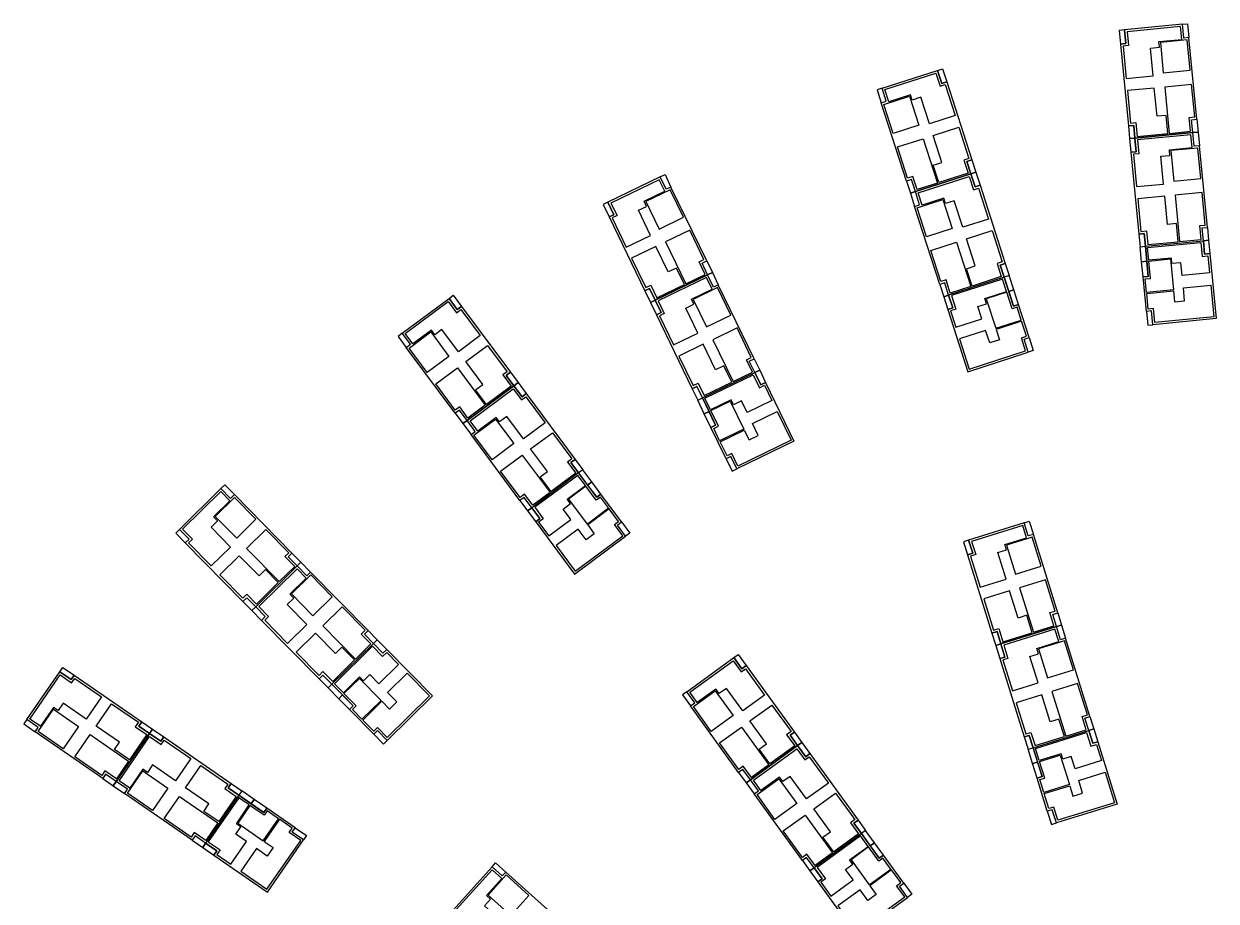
# Model space of a CAD drawing. Header units: millimetres. Extents: x 2243236 to 2245245, y 377909 to 380965.
# Drawn here: x 2243415.5 to 2243674.7, y 378433.7 to 378624.5 of the extents above; entities that cross this region are included whole.
import ezdxf

# ---------------------------------------------------------------- set-up
doc = ezdxf.new("R2010")
doc.units = ezdxf.units.MM
doc.layers.add('планировка_квартир_1_тип_контур', color=249, linetype='Continuous')

msp = doc.modelspace()

# ---------------------------------------------------------------- linework, layer by layer
at = {"layer": 'планировка_квартир_1_тип_контур', "color": 6}
for points in [[(2243653.89, 378620.04), (2243655.03, 378620.15), (2243654.74, 378623.13), (2243653.6, 378623.02)], [(2243667.35, 378624.35), (2243668.48, 378624.45), (2243668.77, 378621.48), (2243667.64, 378621.37), (2243667.35, 378624.35)], [(2243616.12, 378611.85), (2243615.03, 378611.5), (2243614.11, 378614.34), (2243615.21, 378614.69)], [(2243602.06, 378610.46), (2243600.97, 378610.11), (2243601.88, 378607.27), (2243602.97, 378607.62), (2243602.06, 378610.46)], [(2243655.6, 378602.28), (2243655.87, 378599.51), (2243657.02, 378599.62), (2243656.75, 378602.39)], [(2243669.35, 378603.61), (2243670.49, 378603.72), (2243670.76, 378600.94), (2243669.62, 378600.83)], [(2243669.62, 378600.83), (2243670.76, 378600.94), (2243671.04, 378597.97), (2243669.91, 378597.86), (2243669.62, 378600.83)], [(2243656.16, 378596.53), (2243657.3, 378596.64), (2243657.02, 378599.62), (2243655.87, 378599.51)], [(2243621.58, 378594.86), (2243622.44, 378592.21), (2243621.34, 378591.86), (2243620.49, 378594.51)], [(2243623.35, 378589.36), (2243622.26, 378589.01), (2243621.34, 378591.86), (2243622.44, 378592.21)], [(2243553.83, 378591.18), (2243554.86, 378591.67), (2243556.16, 378588.98), (2243555.13, 378588.49), (2243553.83, 378591.18)], [(2243608.43, 378590.63), (2243607.35, 378590.28), (2243608.2, 378587.63), (2243609.29, 378587.98)], [(2243609.29, 378587.98), (2243608.2, 378587.63), (2243609.12, 378584.78), (2243610.2, 378585.13), (2243609.29, 378587.98)], [(2243542.7, 378582.47), (2243543.74, 378582.97), (2243542.43, 378585.66), (2243541.4, 378585.16)], [(2243671.62, 378580.1), (2243672.76, 378580.21), (2243673.03, 378577.43), (2243671.89, 378577.32)], [(2243657.87, 378578.77), (2243658.14, 378575.99), (2243659.29, 378576.1), (2243659.02, 378578.88)], [(2243673.03, 378577.43), (2243673.31, 378574.5), (2243672.17, 378574.39), (2243671.89, 378577.32)], [(2243673.03, 378577.43), (2243673.31, 378574.5), (2243672.17, 378574.39), (2243671.89, 378577.32)], [(2243659.29, 378576.1), (2243659.59, 378572.85), (2243658.46, 378572.74), (2243658.14, 378575.99)], [(2243659.29, 378576.1), (2243659.59, 378572.85), (2243658.46, 378572.74), (2243658.14, 378575.99)], [(2243562.91, 378572.43), (2243563.93, 378572.92), (2243565.15, 378570.41), (2243564.12, 378569.91)], [(2243628.82, 378572.38), (2243629.67, 378569.72), (2243628.58, 378569.37), (2243627.72, 378572.03)], [(2243659.59, 378572.85), (2243659.91, 378569.54), (2243658.78, 378569.43), (2243658.46, 378572.74)], [(2243659.59, 378572.85), (2243659.91, 378569.54), (2243658.78, 378569.43), (2243658.46, 378572.74)], [(2243564.12, 378569.91), (2243565.15, 378570.41), (2243566.45, 378567.72), (2243565.42, 378567.22), (2243564.12, 378569.91)], [(2243628.58, 378569.37), (2243629.59, 378566.26), (2243630.67, 378566.61), (2243629.67, 378569.72)], [(2243628.58, 378569.37), (2243629.59, 378566.26), (2243630.67, 378566.61), (2243629.67, 378569.72)], [(2243550.47, 378566.41), (2243551.69, 378563.9), (2243552.72, 378564.4), (2243551.51, 378566.91)], [(2243615.67, 378568.15), (2243614.58, 378567.8), (2243615.44, 378565.14), (2243616.52, 378565.49)], [(2243629.59, 378566.26), (2243630.6, 378563.1), (2243631.69, 378563.45), (2243630.67, 378566.61)], [(2243629.59, 378566.26), (2243630.6, 378563.1), (2243631.69, 378563.45), (2243630.67, 378566.61)], [(2243510.61, 378563.04), (2243509.69, 378562.35), (2243507.91, 378564.75), (2243508.83, 378565.44)], [(2243552.99, 378561.21), (2243554.02, 378561.71), (2243552.72, 378564.4), (2243551.69, 378563.9)], [(2243615.44, 378565.14), (2243616.34, 378562.34), (2243617.42, 378562.69), (2243616.52, 378565.49)], [(2243615.44, 378565.14), (2243616.34, 378562.34), (2243617.42, 378562.69), (2243616.52, 378565.49)], [(2243660.64, 378562.05), (2243659.5, 378561.94), (2243659.79, 378558.95), (2243660.93, 378559.06)], [(2243660.64, 378562.05), (2243659.5, 378561.94), (2243659.79, 378558.95), (2243660.93, 378559.06)], [(2243497.74, 378557.2), (2243496.82, 378556.52), (2243498.61, 378554.12), (2243499.52, 378554.8), (2243497.74, 378557.2)], [(2243632.91, 378555.93), (2243634, 378556.28), (2243634.92, 378553.42), (2243633.83, 378553.07)], [(2243632.91, 378555.93), (2243634, 378556.28), (2243634.92, 378553.42), (2243633.83, 378553.07)], [(2243573.19, 378551.16), (2243574.22, 378551.66), (2243575.44, 378549.15), (2243574.41, 378548.65)], [(2243521.25, 378548.71), (2243522.92, 378546.47), (2243521.99, 378545.79), (2243520.33, 378548.03)], [(2243575.44, 378549.15), (2243576.72, 378546.5), (2243575.69, 378546), (2243574.41, 378548.65)], [(2243575.44, 378549.15), (2243576.72, 378546.5), (2243575.69, 378546), (2243574.41, 378548.65)], [(2243524.7, 378544.07), (2243523.77, 378543.39), (2243521.99, 378545.79), (2243522.92, 378546.47)], [(2243560.76, 378545.15), (2243561.97, 378542.64), (2243563.01, 378543.14), (2243561.79, 378545.65)], [(2243563.01, 378543.14), (2243564.43, 378540.19), (2243563.4, 378539.69), (2243561.97, 378542.64)], [(2243563.01, 378543.14), (2243564.43, 378540.19), (2243563.4, 378539.69), (2243561.97, 378542.64)], [(2243510.16, 378540.48), (2243509.25, 378539.8), (2243510.91, 378537.56), (2243511.83, 378538.24)], [(2243564.43, 378540.19), (2243565.87, 378537.2), (2243564.85, 378536.7), (2243563.4, 378539.69)], [(2243564.43, 378540.19), (2243565.87, 378537.2), (2243564.85, 378536.7), (2243563.4, 378539.69)], [(2243511.83, 378538.24), (2243510.91, 378537.56), (2243512.69, 378535.16), (2243513.61, 378535.84), (2243511.83, 378538.24)], [(2243535.34, 378529.75), (2243537, 378527.51), (2243536.08, 378526.83), (2243534.41, 378529.07)], [(2243569.15, 378530.42), (2243568.13, 378529.92), (2243569.43, 378527.22), (2243570.46, 378527.72)], [(2243569.15, 378530.42), (2243568.13, 378529.92), (2243569.43, 378527.22), (2243570.46, 378527.72)], [(2243536.08, 378526.83), (2243538.03, 378524.2), (2243538.95, 378524.89), (2243537, 378527.51)], [(2243536.08, 378526.83), (2243538.03, 378524.2), (2243538.95, 378524.89), (2243537, 378527.51)], [(2243538.03, 378524.2), (2243540.01, 378521.54), (2243540.93, 378522.22), (2243538.95, 378524.89)], [(2243538.03, 378524.2), (2243540.01, 378521.54), (2243540.93, 378522.22), (2243538.95, 378524.89)], [(2243458.33, 378523.44), (2243459.14, 378524.24), (2243461.24, 378522.11), (2243460.42, 378521.31), (2243458.33, 378523.44)], [(2243524.25, 378521.52), (2243523.33, 378520.83), (2243524.99, 378518.59), (2243525.91, 378519.28)], [(2243524.99, 378518.59), (2243526.75, 378516.23), (2243527.67, 378516.91), (2243525.91, 378519.28)], [(2243524.99, 378518.59), (2243526.75, 378516.23), (2243527.67, 378516.91), (2243525.91, 378519.28)], [(2243450.58, 378511.62), (2243451.4, 378512.42), (2243449.3, 378514.55), (2243448.48, 378513.75)], [(2243544.5, 378515.49), (2243545.42, 378516.17), (2243547.21, 378513.76), (2243546.3, 378513.08)], [(2243544.5, 378515.49), (2243545.42, 378516.17), (2243547.21, 378513.76), (2243546.3, 378513.08)], [(2243632.96, 378515.98), (2243634.05, 378516.32), (2243634.94, 378513.46), (2243633.84, 378513.13), (2243632.96, 378515.98)], [(2243620.65, 378509.03), (2243621.75, 378509.37), (2243620.86, 378512.23), (2243619.77, 378511.88)], [(2243472.94, 378508.6), (2243473.75, 378509.4), (2243475.71, 378507.41), (2243474.9, 378506.61)], [(2243474.9, 378506.61), (2243475.71, 378507.41), (2243477.81, 378505.28), (2243477, 378504.48), (2243474.9, 378506.61)], [(2243463.1, 378498.91), (2243465.06, 378496.92), (2243465.88, 378497.72), (2243463.92, 378499.71)], [(2243467.15, 378494.79), (2243467.97, 378495.59), (2243465.88, 378497.72), (2243465.06, 378496.92)], [(2243639.14, 378496.09), (2243640.23, 378496.43), (2243641.06, 378493.76), (2243639.96, 378493.42)], [(2243639.96, 378493.42), (2243641.06, 378493.76), (2243641.94, 378490.91), (2243640.85, 378490.57), (2243639.96, 378493.42)], [(2243489.51, 378491.77), (2243490.33, 378492.57), (2243492.29, 378490.58), (2243491.47, 378489.78)], [(2243625.94, 378491.99), (2243626.77, 378489.33), (2243627.87, 378489.67), (2243627.04, 378492.33)], [(2243492.29, 378490.58), (2243494.35, 378488.48), (2243493.54, 378487.68), (2243491.47, 378489.78)], [(2243492.29, 378490.58), (2243494.35, 378488.48), (2243493.54, 378487.68), (2243491.47, 378489.78)], [(2243627.66, 378486.47), (2243628.76, 378486.81), (2243627.87, 378489.67), (2243626.77, 378489.33)], [(2243572.52, 378484.94), (2243571.59, 378484.27), (2243569.83, 378486.69), (2243570.76, 378487.36)], [(2243426.43, 378482.87), (2243425.78, 378481.92), (2243423.32, 378483.62), (2243423.97, 378484.57)], [(2243479.67, 378482.07), (2243481.63, 378480.09), (2243482.45, 378480.89), (2243480.49, 378482.88)], [(2243482.45, 378480.89), (2243484.74, 378478.56), (2243483.92, 378477.75), (2243481.63, 378480.09)], [(2243482.45, 378480.89), (2243484.74, 378478.56), (2243483.92, 378477.75), (2243481.63, 378480.09)], [(2243484.74, 378478.56), (2243487.07, 378476.19), (2243486.25, 378475.39), (2243483.92, 378477.75)], [(2243484.74, 378478.56), (2243487.07, 378476.19), (2243486.25, 378475.39), (2243483.92, 378477.75)], [(2243559.58, 378479.26), (2243558.65, 378478.59), (2243560.41, 378476.17), (2243561.33, 378476.84), (2243559.58, 378479.26)], [(2243416.12, 378473.2), (2243415.47, 378472.26), (2243417.93, 378470.56), (2243418.58, 378471.5), (2243416.12, 378473.2)], [(2243441.11, 378472.74), (2243443.41, 378471.15), (2243442.76, 378470.2), (2243440.46, 378471.79)], [(2243646.14, 378473.53), (2243647.23, 378473.87), (2243648.06, 378471.21), (2243646.97, 378470.87)], [(2243445.87, 378469.45), (2243445.22, 378468.51), (2243442.76, 378470.2), (2243443.41, 378471.15)], [(2243492.35, 378470.82), (2243491.54, 378470.02), (2243493.65, 378467.88), (2243494.46, 378468.68)], [(2243492.35, 378470.82), (2243491.54, 378470.02), (2243493.65, 378467.88), (2243494.46, 378468.68)], [(2243582.98, 378470.49), (2243584.62, 378468.23), (2243583.69, 378467.56), (2243582.05, 378469.82)], [(2243648.06, 378471.21), (2243648.94, 378468.4), (2243647.85, 378468.06), (2243646.97, 378470.87)], [(2243648.06, 378471.21), (2243648.94, 378468.4), (2243647.85, 378468.06), (2243646.97, 378470.87)], [(2243586.37, 378465.81), (2243585.44, 378465.14), (2243583.69, 378467.56), (2243584.62, 378468.23)], [(2243632.95, 378469.43), (2243633.78, 378466.77), (2243634.88, 378467.11), (2243634.05, 378469.78)], [(2243634.88, 378467.11), (2243635.84, 378463.98), (2243634.75, 378463.64), (2243633.78, 378466.77)], [(2243634.88, 378467.11), (2243635.84, 378463.98), (2243634.75, 378463.64), (2243633.78, 378466.77)], [(2243571.79, 378462.39), (2243570.87, 378461.72), (2243572.51, 378459.46), (2243573.43, 378460.13)], [(2243635.84, 378463.98), (2243636.83, 378460.81), (2243635.73, 378460.48), (2243634.75, 378463.64)], [(2243635.84, 378463.98), (2243636.83, 378460.81), (2243635.73, 378460.48), (2243634.75, 378463.64)], [(2243433.26, 378461.37), (2243432.62, 378460.43), (2243434.91, 378458.84), (2243435.56, 378459.78)], [(2243435.56, 378459.78), (2243434.91, 378458.84), (2243437.37, 378457.14), (2243438.02, 378458.08), (2243435.56, 378459.78)], [(2243573.43, 378460.13), (2243572.51, 378459.46), (2243574.26, 378457.04), (2243575.18, 378457.71), (2243573.43, 378460.13)], [(2243460.55, 378459.32), (2243462.85, 378457.73), (2243462.19, 378456.78), (2243459.9, 378458.37)], [(2243462.19, 378456.78), (2243464.89, 378454.93), (2243465.54, 378455.87), (2243462.85, 378457.73)], [(2243462.19, 378456.78), (2243464.89, 378454.93), (2243465.54, 378455.87), (2243462.85, 378457.73)], [(2243464.89, 378454.93), (2243467.62, 378453.05), (2243468.27, 378453.99), (2243465.54, 378455.87)], [(2243464.89, 378454.93), (2243467.62, 378453.05), (2243468.27, 378453.99), (2243465.54, 378455.87)], [(2243639.06, 378453.62), (2243637.97, 378453.28), (2243638.86, 378450.41), (2243639.95, 378450.75)], [(2243639.06, 378453.62), (2243637.97, 378453.28), (2243638.86, 378450.41), (2243639.95, 378450.75)], [(2243473.82, 378448.77), (2243474.47, 378449.71), (2243476.94, 378448), (2243476.29, 378447.06)], [(2243473.82, 378448.77), (2243474.47, 378449.71), (2243476.94, 378448), (2243476.29, 378447.06)], [(2243596.84, 378451.36), (2243598.47, 378449.1), (2243597.54, 378448.43), (2243595.9, 378450.69)], [(2243452.7, 378447.95), (2243452.05, 378447.01), (2243454.35, 378445.42), (2243455, 378446.36)], [(2243597.54, 378448.43), (2243599.47, 378445.78), (2243600.39, 378446.45), (2243598.47, 378449.1)], [(2243597.54, 378448.43), (2243599.47, 378445.78), (2243600.39, 378446.45), (2243598.47, 378449.1)], [(2243454.35, 378445.42), (2243456.77, 378443.75), (2243457.42, 378444.69), (2243455, 378446.36)], [(2243454.35, 378445.42), (2243456.77, 378443.75), (2243457.42, 378444.69), (2243455, 378446.36)], [(2243599.47, 378445.78), (2243601.41, 378443.1), (2243602.34, 378443.76), (2243600.39, 378446.45)], [(2243599.47, 378445.78), (2243601.41, 378443.1), (2243602.34, 378443.76), (2243600.39, 378446.45)], [(2243517.27, 378441.22), (2243518.03, 378442.07), (2243520.26, 378440.07), (2243519.49, 378439.22), (2243517.27, 378441.22)], [(2243585.65, 378443.26), (2243584.72, 378442.59), (2243586.36, 378440.33), (2243587.29, 378441)], [(2243586.36, 378440.33), (2243588.09, 378437.95), (2243589.01, 378438.62), (2243587.29, 378441)], [(2243586.36, 378440.33), (2243588.09, 378437.95), (2243589.01, 378438.62), (2243587.29, 378441)], [(2243605.83, 378436.99), (2243606.76, 378437.66), (2243608.52, 378435.23), (2243607.59, 378434.56)], [(2243605.83, 378436.99), (2243606.76, 378437.66), (2243608.52, 378435.23), (2243607.59, 378434.56)]]:
    msp.add_lwpolyline(points, close=True, dxfattribs=at)
at = {"layer": 'планировка_квартир_1_тип_контур', "color": 8}
for points in [[(2243669.62, 378600.83), (2243669.35, 378603.61), (2243670.49, 378603.72), (2243668.77, 378621.48), (2243667.64, 378621.37), (2243667.35, 378624.35), (2243654.74, 378623.13), (2243654.74, 378623.13), (2243655.03, 378620.15), (2243653.89, 378620.04), (2243655.6, 378602.28), (2243656.75, 378602.39), (2243657.02, 378599.62), (2243669.62, 378600.83)], [(2243609.29, 378587.98), (2243608.43, 378590.63), (2243607.35, 378590.28), (2243601.88, 378607.27), (2243602.97, 378607.62), (2243602.06, 378610.46), (2243614.11, 378614.34), (2243614.11, 378614.34), (2243615.03, 378611.5), (2243616.12, 378611.85), (2243621.58, 378594.86), (2243620.49, 378594.51), (2243621.34, 378591.86), (2243609.29, 378587.98)], [(2243671.89, 378577.32), (2243671.62, 378580.1), (2243672.76, 378580.21), (2243671.04, 378597.97), (2243669.91, 378597.86), (2243669.62, 378600.83), (2243657.02, 378599.62), (2243657.02, 378599.62), (2243657.3, 378596.64), (2243656.16, 378596.53), (2243657.87, 378578.77), (2243659.02, 378578.88), (2243659.29, 378576.1), (2243671.89, 378577.32)], [(2243564.12, 378569.91), (2243562.91, 378572.43), (2243563.93, 378572.92), (2243556.16, 378588.98), (2243555.13, 378588.49), (2243553.83, 378591.18), (2243542.43, 378585.66), (2243542.43, 378585.66), (2243543.74, 378582.97), (2243542.7, 378582.47), (2243550.47, 378566.41), (2243551.51, 378566.91), (2243552.72, 378564.4), (2243564.12, 378569.91)], [(2243616.52, 378565.49), (2243615.67, 378568.15), (2243614.58, 378567.8), (2243609.12, 378584.78), (2243610.2, 378585.13), (2243609.29, 378587.98), (2243621.34, 378591.86), (2243621.34, 378591.86), (2243622.26, 378589.01), (2243623.35, 378589.36), (2243628.82, 378572.38), (2243627.72, 378572.03), (2243628.58, 378569.37), (2243616.52, 378565.49)], [(2243574.41, 378548.65), (2243573.19, 378551.16), (2243574.22, 378551.66), (2243566.45, 378567.72), (2243565.42, 378567.22), (2243564.12, 378569.91), (2243552.72, 378564.4), (2243552.72, 378564.4), (2243554.02, 378561.71), (2243552.99, 378561.21), (2243560.76, 378545.15), (2243561.79, 378545.65), (2243563.01, 378543.14), (2243574.41, 378548.65)], [(2243511.83, 378538.24), (2243510.16, 378540.48), (2243509.25, 378539.8), (2243498.61, 378554.12), (2243499.52, 378554.8), (2243497.74, 378557.2), (2243507.91, 378564.75), (2243507.91, 378564.75), (2243509.69, 378562.35), (2243510.61, 378563.04), (2243521.25, 378548.71), (2243520.33, 378548.03), (2243521.99, 378545.79), (2243511.83, 378538.24)], [(2243525.91, 378519.28), (2243524.25, 378521.52), (2243523.33, 378520.83), (2243512.69, 378535.16), (2243513.61, 378535.84), (2243511.83, 378538.24), (2243521.99, 378545.79), (2243521.99, 378545.79), (2243523.77, 378543.39), (2243524.7, 378544.07), (2243535.34, 378529.75), (2243534.41, 378529.07), (2243536.08, 378526.83), (2243525.91, 378519.28)], [(2243474.9, 378506.61), (2243472.94, 378508.6), (2243473.75, 378509.4), (2243461.24, 378522.11), (2243460.42, 378521.31), (2243458.33, 378523.44), (2243449.3, 378514.55), (2243449.3, 378514.55), (2243451.4, 378512.42), (2243450.58, 378511.62), (2243463.1, 378498.91), (2243463.92, 378499.71), (2243465.88, 378497.72), (2243474.9, 378506.61)], [(2243639.96, 378493.42), (2243639.14, 378496.09), (2243640.23, 378496.43), (2243634.94, 378513.46), (2243633.84, 378513.13), (2243632.96, 378515.98), (2243620.86, 378512.23), (2243620.86, 378512.23), (2243621.75, 378509.37), (2243620.65, 378509.03), (2243625.94, 378491.99), (2243627.04, 378492.33), (2243627.87, 378489.67), (2243639.96, 378493.42)], [(2243491.47, 378489.78), (2243489.51, 378491.77), (2243490.33, 378492.57), (2243477.81, 378505.28), (2243477, 378504.48), (2243474.9, 378506.61), (2243465.88, 378497.72), (2243465.88, 378497.72), (2243467.97, 378495.59), (2243467.15, 378494.79), (2243479.67, 378482.07), (2243480.49, 378482.88), (2243482.45, 378480.89), (2243491.47, 378489.78)], [(2243646.97, 378470.87), (2243646.14, 378473.53), (2243647.23, 378473.87), (2243641.94, 378490.91), (2243640.85, 378490.57), (2243639.96, 378493.42), (2243627.87, 378489.67), (2243627.87, 378489.67), (2243628.76, 378486.81), (2243627.66, 378486.47), (2243632.95, 378469.43), (2243634.05, 378469.78), (2243634.88, 378467.11), (2243646.97, 378470.87)], [(2243573.43, 378460.13), (2243571.79, 378462.39), (2243570.87, 378461.72), (2243560.41, 378476.17), (2243561.33, 378476.84), (2243559.58, 378479.26), (2243569.83, 378486.69), (2243569.83, 378486.69), (2243571.59, 378484.27), (2243572.52, 378484.94), (2243582.98, 378470.49), (2243582.05, 378469.82), (2243583.69, 378467.56), (2243573.43, 378460.13)], [(2243435.56, 378459.78), (2243433.26, 378461.37), (2243432.62, 378460.43), (2243417.93, 378470.56), (2243418.58, 378471.5), (2243416.12, 378473.2), (2243423.32, 378483.62), (2243423.32, 378483.62), (2243425.78, 378481.92), (2243426.43, 378482.87), (2243441.11, 378472.74), (2243440.46, 378471.79), (2243442.76, 378470.2), (2243435.56, 378459.78)], [(2243455, 378446.36), (2243452.7, 378447.95), (2243452.05, 378447.01), (2243437.37, 378457.14), (2243438.02, 378458.08), (2243435.56, 378459.78), (2243442.76, 378470.2), (2243442.76, 378470.2), (2243445.22, 378468.51), (2243445.87, 378469.45), (2243460.55, 378459.32), (2243459.9, 378458.37), (2243462.19, 378456.78), (2243455, 378446.36)], [(2243587.29, 378441), (2243585.65, 378443.26), (2243584.72, 378442.59), (2243574.26, 378457.04), (2243575.18, 378457.71), (2243573.43, 378460.13), (2243583.69, 378467.56), (2243583.69, 378467.56), (2243585.44, 378465.14), (2243586.37, 378465.81), (2243596.84, 378451.36), (2243595.9, 378450.69), (2243597.54, 378448.43), (2243587.29, 378441)], [(2243534.83, 378425.42), (2243532.75, 378427.29), (2243533.52, 378428.14), (2243520.26, 378440.07), (2243519.49, 378439.22), (2243517.27, 378441.22), (2243508.8, 378431.81), (2243508.8, 378431.81), (2243511.02, 378429.81), (2243510.25, 378428.95), (2243523.51, 378417.02), (2243524.28, 378417.87), (2243526.36, 378416.01), (2243534.83, 378425.42)]]:
    msp.add_lwpolyline(points, dxfattribs=at)
at = {"layer": 'планировка_квартир_1_тип_контур', "color": 1}
for points in [[(2243655.32, 378622.74), (2243655.61, 378619.73), (2243654.44, 378619.62), (2243655.12, 378612.59), (2243660.97, 378613.16), (2243660.38, 378619.19), (2243662.34, 378619.38), (2243662.23, 378620.59), (2243667.19, 378621.07), (2243666.92, 378623.86)], [(2243613.73, 378613.75), (2243614.66, 378610.88), (2243615.78, 378611.24), (2243617.94, 378604.52), (2243612.35, 378602.72), (2243610.49, 378608.49), (2243608.62, 378607.89), (2243608.25, 378609.04), (2243603.5, 378607.52), (2243602.64, 378610.19)], [(2243657.59, 378599.23), (2243657.88, 378596.22), (2243656.72, 378596.11), (2243657.39, 378589.08), (2243663.24, 378589.64), (2243662.66, 378595.68), (2243664.61, 378595.87), (2243664.5, 378597.08), (2243669.46, 378597.56), (2243669.19, 378600.35)], [(2243543.11, 378585.5), (2243544.43, 378582.78), (2243543.37, 378582.27), (2243546.45, 378575.91), (2243551.73, 378578.47), (2243549.09, 378583.92), (2243550.86, 378584.78), (2243550.33, 378585.88), (2243554.82, 378588.05), (2243553.6, 378590.57)], [(2243620.97, 378591.27), (2243621.89, 378588.39), (2243623.01, 378588.75), (2243625.17, 378582.03), (2243619.58, 378580.23), (2243617.73, 378586), (2243615.85, 378585.4), (2243615.48, 378586.56), (2243610.73, 378585.03), (2243609.88, 378587.7)], [(2243553.4, 378564.23), (2243554.71, 378561.52), (2243553.66, 378561), (2243556.73, 378554.65), (2243562.02, 378557.21), (2243559.38, 378562.66), (2243561.15, 378563.52), (2243560.62, 378564.61), (2243565.11, 378566.79), (2243563.89, 378569.31)], [(2243673.51, 378567.68), (2243674.17, 378560.8), (2243661.33, 378559.56), (2243661.05, 378562.55), (2243659.91, 378562.44), (2243659.58, 378565.84), (2243665.39, 378566.4), (2243665.62, 378564.04), (2243667.82, 378564.26), (2243667.55, 378567.1)], [(2243507.74, 378564.07), (2243509.54, 378561.65), (2243510.48, 378562.35), (2243514.69, 378556.68), (2243509.98, 378553.18), (2243506.37, 378558.04), (2243504.79, 378556.87), (2243504.06, 378557.85), (2243500.06, 378554.88), (2243498.39, 378557.13)], [(2243618.86, 378556), (2243620.98, 378549.42), (2243633.26, 378553.37), (2243632.34, 378556.23), (2243633.42, 378556.58), (2243632.38, 378559.83), (2243626.82, 378558.04), (2243627.54, 378555.79), (2243625.44, 378555.11), (2243624.56, 378557.83)], [(2243521.82, 378545.11), (2243523.63, 378542.69), (2243524.57, 378543.39), (2243528.78, 378537.72), (2243524.06, 378534.22), (2243520.45, 378539.08), (2243518.87, 378537.91), (2243518.14, 378538.89), (2243514.14, 378535.91), (2243512.47, 378538.16)], [(2243579.27, 378540.17), (2243582.28, 378533.95), (2243570.67, 378528.33), (2243569.36, 378531.03), (2243568.34, 378530.54), (2243566.85, 378533.61), (2243572.1, 378536.16), (2243573.13, 378534.02), (2243575.13, 378534.99), (2243573.88, 378537.56)], [(2243450, 378514.62), (2243452.12, 378512.46), (2243451.28, 378511.64), (2243456.23, 378506.61), (2243460.42, 378510.73), (2243456.17, 378515.05), (2243457.57, 378516.43), (2243456.71, 378517.3), (2243460.27, 378520.79), (2243458.3, 378522.79)], [(2243531.18, 378511.04), (2243535.3, 378505.49), (2243545.66, 378513.18), (2243543.86, 378515.59), (2243544.78, 378516.27), (2243542.74, 378519.02), (2243538.06, 378515.54), (2243539.47, 378513.63), (2243537.69, 378512.31), (2243535.98, 378514.61)], [(2243621.51, 378511.96), (2243622.4, 378509.08), (2243621.29, 378508.73), (2243623.38, 378501.99), (2243628.99, 378503.73), (2243627.19, 378509.52), (2243629.07, 378510.1), (2243628.71, 378511.26), (2243633.47, 378512.74), (2243632.64, 378515.42)], [(2243466.57, 378497.78), (2243468.69, 378495.63), (2243467.85, 378494.81), (2243472.81, 378489.78), (2243476.99, 378493.9), (2243472.74, 378498.22), (2243474.14, 378499.6), (2243473.29, 378500.47), (2243476.84, 378503.96), (2243474.87, 378505.96)], [(2243628.52, 378489.4), (2243629.41, 378486.52), (2243628.29, 378486.17), (2243630.39, 378479.43), (2243635.99, 378481.17), (2243634.2, 378486.96), (2243636.08, 378487.54), (2243635.71, 378488.7), (2243640.48, 378490.18), (2243639.64, 378492.86)], [(2243569.66, 378486.01), (2243571.43, 378483.57), (2243572.38, 378484.26), (2243576.52, 378478.54), (2243571.76, 378475.09), (2243568.21, 378480), (2243566.62, 378478.85), (2243565.9, 378479.83), (2243561.86, 378476.91), (2243560.22, 378479.18)], [(2243498.8, 378483.31), (2243503.65, 378478.38), (2243494.46, 378469.33), (2243492.35, 378471.47), (2243491.54, 378470.67), (2243489.14, 378473.11), (2243493.3, 378477.2), (2243494.96, 378475.51), (2243496.54, 378477.07), (2243494.54, 378479.11)], [(2243423.38, 378482.93), (2243425.86, 378481.21), (2243426.53, 378482.18), (2243432.34, 378478.17), (2243429, 378473.33), (2243424.02, 378476.78), (2243422.9, 378475.16), (2243421.9, 378475.85), (2243419.06, 378471.75), (2243416.76, 378473.34)], [(2243442.82, 378469.51), (2243445.3, 378467.79), (2243445.97, 378468.76), (2243451.78, 378464.75), (2243448.44, 378459.92), (2243443.45, 378463.36), (2243442.34, 378461.74), (2243441.33, 378462.43), (2243438.5, 378458.33), (2243436.2, 378459.92)], [(2243583.51, 378466.88), (2243585.28, 378464.44), (2243586.23, 378465.13), (2243590.37, 378459.41), (2243585.62, 378455.96), (2243582.06, 378460.87), (2243580.47, 378459.72), (2243579.76, 378460.7), (2243575.72, 378457.78), (2243574.07, 378460.05)], [(2243650.52, 378461.76), (2243652.57, 378455.15), (2243640.25, 378451.32), (2243639.36, 378454.2), (2243638.27, 378453.86), (2243637.25, 378457.12), (2243642.83, 378458.85), (2243643.53, 378456.59), (2243645.65, 378457.25), (2243644.8, 378459.98)], [(2243462.64, 378440.26), (2243468.33, 378436.33), (2243475.66, 378446.95), (2243473.18, 378448.65), (2243473.83, 378449.59), (2243471.02, 378451.54), (2243467.7, 378446.73), (2243469.65, 378445.39), (2243468.39, 378443.56), (2243466.04, 378445.19)], [(2243509.49, 378431.91), (2243511.73, 378429.89), (2243510.95, 378429.02), (2243516.2, 378424.3), (2243520.12, 378428.66), (2243515.62, 378432.71), (2243516.94, 378434.18), (2243516.03, 378434.99), (2243519.37, 378438.7), (2243517.28, 378440.57)], [(2243592.45, 378432.7), (2243596.51, 378427.1), (2243606.96, 378434.66), (2243605.19, 378437.1), (2243606.12, 378437.77), (2243604.11, 378440.54), (2243599.38, 378437.11), (2243600.77, 378435.2), (2243598.98, 378433.9), (2243597.3, 378436.21)]]:
    msp.add_lwpolyline(points, close=True, dxfattribs=at)
at = {"layer": 'планировка_квартир_1_тип_контур', "color": 5}
for points in [[(2243663.19, 378613.8), (2243669.03, 378614.37), (2243668.4, 378620.97), (2243662.55, 378620.4)], [(2243610.05, 378602.43), (2243604.46, 378600.63), (2243602.43, 378606.95), (2243608.02, 378608.74)], [(2243665.46, 378590.29), (2243671.31, 378590.86), (2243670.67, 378597.46), (2243664.83, 378596.89)], [(2243553.59, 378579.85), (2243558.88, 378582.4), (2243555.99, 378588.37), (2243550.7, 378585.82)], [(2243617.28, 378579.95), (2243611.7, 378578.15), (2243609.67, 378584.46), (2243615.25, 378586.26)], [(2243665.37, 378566.64), (2243659.56, 378566.08), (2243659.27, 378569.02), (2243660.41, 378569.13), (2243660.05, 378572.89), (2243664.72, 378573.34)], [(2243563.88, 378558.59), (2243569.16, 378561.14), (2243566.28, 378567.11), (2243560.99, 378564.55)], [(2243626.75, 378558.27), (2243632.3, 378560.06), (2243631.4, 378562.87), (2243630.31, 378562.52), (2243629.15, 378566.12), (2243624.68, 378564.68)], [(2243507.89, 378552.17), (2243503.18, 378548.67), (2243499.23, 378553.99), (2243503.94, 378557.49)], [(2243572, 378536.37), (2243566.74, 378533.83), (2243565.46, 378536.49), (2243566.48, 378536.98), (2243564.84, 378540.39), (2243569.06, 378542.43)], [(2243521.98, 378533.21), (2243517.27, 378529.71), (2243513.31, 378535.03), (2243518.03, 378538.53)], [(2243537.91, 378515.73), (2243542.6, 378519.21), (2243540.84, 378521.58), (2243539.92, 378520.9), (2243537.67, 378523.93), (2243533.9, 378521.13)], [(2243461.74, 378512.63), (2243465.92, 378516.75), (2243461.27, 378521.48), (2243457.09, 378517.36)], [(2243631.03, 378504.81), (2243636.64, 378506.56), (2243634.67, 378512.89), (2243629.07, 378511.15)], [(2243478.31, 378495.8), (2243482.49, 378499.92), (2243477.84, 378504.65), (2243473.66, 378500.53)], [(2243638.04, 378482.26), (2243643.65, 378484), (2243641.68, 378490.33), (2243636.07, 378488.59)], [(2243493.13, 378477.37), (2243488.97, 378473.28), (2243486.9, 378475.38), (2243487.71, 378476.18), (2243485.06, 378478.88), (2243488.41, 378482.17)], [(2243569.67, 378474.11), (2243564.91, 378470.66), (2243561.03, 378476.03), (2243565.78, 378479.48)], [(2243427.35, 378471.71), (2243424.02, 378466.88), (2243418.56, 378470.64), (2243421.9, 378475.47)], [(2243642.76, 378459.08), (2243637.18, 378457.35), (2243636.31, 378460.17), (2243637.4, 378460.51), (2243636.28, 378464.12), (2243640.76, 378465.51)], [(2243446.79, 378458.29), (2243443.46, 378453.46), (2243438, 378457.22), (2243441.34, 378462.05)], [(2243583.52, 378454.98), (2243578.77, 378451.53), (2243574.88, 378456.9), (2243579.63, 378460.35)], [(2243467.5, 378446.87), (2243470.82, 378451.67), (2243468.39, 378453.35), (2243467.74, 378452.41), (2243464.63, 378454.56), (2243461.96, 378450.69)], [(2243599.24, 378437.31), (2243603.97, 378440.73), (2243602.24, 378443.12), (2243601.32, 378442.45), (2243599.1, 378445.52), (2243595.3, 378442.76)], [(2243521.33, 378430.64), (2243525.25, 378435), (2243520.33, 378439.44), (2243516.4, 378435.08)]]:
    msp.add_lwpolyline(points, close=True, dxfattribs=at)
at = {"layer": 'планировка_квартир_1_тип_контур', "color": 2}
for points in [[(2243655.37, 378609.94), (2243656.06, 378602.86), (2243657.23, 378602.98), (2243657.52, 378599.97), (2243664.16, 378600.62), (2243663.79, 378604.55), (2243661.82, 378604.36), (2243661.22, 378610.5)], [(2243664.46, 378600.65), (2243669.12, 378601.1), (2243668.83, 378604.1), (2243670.02, 378604.21), (2243669.33, 378611.29), (2243663.49, 378610.72)], [(2243618.76, 378601.98), (2243620.94, 378595.22), (2243619.81, 378594.85), (2243620.74, 378591.98), (2243614.39, 378589.94), (2243613.17, 378593.7), (2243615.05, 378594.31), (2243613.17, 378600.18)], [(2243614.1, 378589.85), (2243609.65, 378588.42), (2243608.72, 378591.29), (2243607.59, 378590.92), (2243605.41, 378597.69), (2243611, 378599.49)], [(2243657.65, 378586.43), (2243658.33, 378579.35), (2243659.5, 378579.46), (2243659.79, 378576.46), (2243666.43, 378577.1), (2243666.06, 378581.04), (2243664.09, 378580.85), (2243663.5, 378586.99)], [(2243666.74, 378577.13), (2243671.39, 378577.58), (2243671.1, 378580.59), (2243672.29, 378580.7), (2243671.6, 378587.77), (2243665.76, 378587.21)], [(2243559.35, 378567.95), (2243563.56, 378569.99), (2243562.25, 378572.7), (2243563.32, 378573.22), (2243560.22, 378579.62), (2243554.94, 378577.06)], [(2243625.99, 378579.5), (2243628.17, 378572.73), (2243627.05, 378572.37), (2243627.97, 378569.5), (2243621.63, 378567.46), (2243620.41, 378571.22), (2243622.29, 378571.82), (2243620.4, 378577.7)], [(2243621.33, 378567.36), (2243616.88, 378565.93), (2243615.96, 378568.8), (2243614.82, 378568.44), (2243612.64, 378575.2), (2243618.23, 378577)], [(2243671.36, 378576.96), (2243671.65, 378573.88), (2243672.9, 378574), (2243673.25, 378570.33), (2243667.29, 378569.75), (2243667.02, 378572.53), (2243665.07, 378572.35), (2243664.96, 378573.54), (2243660.03, 378573.07), (2243659.76, 378575.84)], [(2243547.6, 378573.51), (2243550.7, 378567.11), (2243551.76, 378567.62), (2243553.07, 378564.91), (2243559.07, 378567.81), (2243557.36, 378571.38), (2243555.58, 378570.52), (2243552.89, 378576.07)], [(2243617.16, 378565.37), (2243618.1, 378562.43), (2243616.92, 378562.04), (2243618.05, 378558.53), (2243623.75, 378560.36), (2243622.89, 378563.02), (2243624.75, 378563.62), (2243624.39, 378564.77), (2243629.1, 378566.29), (2243628.25, 378568.94)], [(2243569.64, 378546.69), (2243573.85, 378548.72), (2243572.54, 378551.44), (2243573.61, 378551.96), (2243570.51, 378558.36), (2243565.23, 378555.8)], [(2243516.29, 378554.54), (2243520.52, 378548.84), (2243519.58, 378548.14), (2243521.38, 378545.72), (2243516.02, 378541.74), (2243513.66, 378544.91), (2243515.25, 378546.09), (2243511.57, 378551.04)], [(2243557.89, 378552.25), (2243560.99, 378545.85), (2243562.05, 378546.36), (2243563.36, 378543.65), (2243569.36, 378546.55), (2243567.65, 378550.12), (2243565.87, 378549.25), (2243563.18, 378554.81)], [(2243515.78, 378541.56), (2243512.02, 378538.77), (2243510.22, 378541.19), (2243509.27, 378540.48), (2243505.03, 378546.18), (2243509.74, 378549.68)], [(2243574.03, 378548.13), (2243575.38, 378545.34), (2243576.51, 378545.89), (2243578.11, 378542.56), (2243572.72, 378539.96), (2243571.51, 378542.47), (2243569.74, 378541.62), (2243569.22, 378542.7), (2243564.76, 378540.55), (2243563.55, 378543.05)], [(2243530.37, 378535.58), (2243534.61, 378529.88), (2243533.66, 378529.17), (2243535.46, 378526.75), (2243530.11, 378522.78), (2243527.74, 378525.95), (2243529.33, 378527.13), (2243525.65, 378532.08)], [(2243529.86, 378522.59), (2243526.11, 378519.81), (2243524.31, 378522.23), (2243523.35, 378521.51), (2243519.11, 378527.22), (2243523.83, 378530.72)], [(2243526.55, 378519.36), (2243528.39, 378516.88), (2243527.39, 378516.14), (2243529.59, 378513.17), (2243534.4, 378516.74), (2243532.73, 378518.99), (2243534.3, 378520.16), (2243533.59, 378521.12), (2243537.56, 378524.08), (2243535.9, 378526.31)], [(2243471.01, 378503.21), (2243474.35, 378506.5), (2243472.23, 378508.64), (2243473.08, 378509.48), (2243468.09, 378514.55), (2243463.91, 378510.43)], [(2243458.1, 378504.71), (2243463.09, 378499.64), (2243463.93, 378500.47), (2243466.04, 378498.32), (2243470.79, 378503), (2243468.02, 378505.82), (2243466.62, 378504.44), (2243462.29, 378508.83)], [(2243634.95, 378492.19), (2243639.42, 378493.58), (2243638.53, 378496.46), (2243639.67, 378496.81), (2243637.56, 378503.6), (2243631.95, 378501.86)], [(2243624.17, 378499.44), (2243626.27, 378492.65), (2243627.4, 378493), (2243628.29, 378490.12), (2243634.66, 378492.1), (2243633.5, 378495.88), (2243631.61, 378495.29), (2243629.78, 378501.18)], [(2243487.59, 378486.38), (2243490.92, 378489.67), (2243488.8, 378491.81), (2243489.65, 378492.65), (2243484.67, 378497.72), (2243480.48, 378493.6)], [(2243474.67, 378487.88), (2243479.66, 378482.81), (2243480.5, 378483.64), (2243482.62, 378481.49), (2243487.37, 378486.17), (2243484.6, 378488.99), (2243483.19, 378487.6), (2243478.86, 378492)], [(2243491.29, 378489.16), (2243493.46, 378486.96), (2243494.35, 378487.83), (2243496.93, 378485.2), (2243492.67, 378481), (2243490.71, 378482.99), (2243489.31, 378481.62), (2243488.47, 378482.48), (2243484.94, 378479), (2243482.98, 378480.98)], [(2243641.96, 378469.63), (2243646.43, 378471.02), (2243645.53, 378473.9), (2243646.67, 378474.25), (2243644.56, 378481.04), (2243638.96, 378479.3)], [(2243631.17, 378476.88), (2243633.28, 378470.09), (2243634.41, 378470.44), (2243635.3, 378467.56), (2243641.67, 378469.54), (2243640.5, 378473.32), (2243638.61, 378472.73), (2243636.78, 378478.63)], [(2243434.53, 378476.66), (2243440.38, 378472.62), (2243439.71, 378471.65), (2243442.2, 378469.94), (2243438.41, 378464.45), (2243435.15, 378466.69), (2243436.27, 378468.32), (2243431.2, 378471.82)], [(2243578.09, 378476.38), (2243582.26, 378470.63), (2243581.3, 378469.93), (2243583.07, 378467.49), (2243577.67, 378463.58), (2243575.34, 378466.78), (2243576.95, 378467.94), (2243573.33, 378472.94)], [(2243577.42, 378463.4), (2243573.63, 378460.66), (2243571.87, 378463.1), (2243570.9, 378462.4), (2243566.73, 378468.16), (2243571.48, 378471.6)], [(2243646.52, 378470.4), (2243647.44, 378467.45), (2243648.63, 378467.82), (2243649.73, 378464.3), (2243644.01, 378462.52), (2243643.18, 378465.19), (2243641.31, 378464.61), (2243640.95, 378465.76), (2243636.22, 378464.29), (2243635.4, 378466.95)], [(2243438.23, 378464.2), (2243435.58, 378460.35), (2243433.1, 378462.06), (2243432.42, 378461.08), (2243426.57, 378465.12), (2243429.9, 378469.95)], [(2243453.97, 378463.24), (2243459.82, 378459.2), (2243459.15, 378458.23), (2243461.63, 378456.52), (2243457.85, 378451.03), (2243454.59, 378453.27), (2243455.71, 378454.9), (2243450.63, 378458.4)], [(2243591.94, 378457.25), (2243596.11, 378451.49), (2243595.16, 378450.8), (2243596.93, 378448.36), (2243591.53, 378444.45), (2243589.2, 378447.65), (2243590.8, 378448.81), (2243587.18, 378453.8)], [(2243457.67, 378450.78), (2243455.02, 378446.93), (2243452.53, 378448.64), (2243451.86, 378447.66), (2243446.01, 378451.7), (2243449.34, 378456.53)], [(2243455.58, 378446.65), (2243458.12, 378444.9), (2243457.41, 378443.87), (2243460.45, 378441.77), (2243463.85, 378446.7), (2243461.55, 378448.29), (2243462.66, 378449.9), (2243461.67, 378450.58), (2243464.49, 378454.66), (2243462.2, 378456.24)], [(2243591.28, 378444.27), (2243587.49, 378441.53), (2243585.72, 378443.97), (2243584.75, 378443.27), (2243580.58, 378449.03), (2243585.34, 378452.47)], [(2243587.93, 378441.08), (2243589.74, 378438.58), (2243588.73, 378437.84), (2243590.89, 378434.85), (2243595.74, 378438.37), (2243594.1, 378440.63), (2243595.69, 378441.78), (2243594.98, 378442.75), (2243598.99, 378445.66), (2243597.36, 378447.91)]]:
    msp.add_lwpolyline(points, close=True, dxfattribs=at)
at = {"layer": 'планировка_квартир_1_тип_контур', "color": 8}
for points in [[(2243671.89, 378577.32), (2243672.17, 378574.39), (2243673.31, 378574.5), (2243674.67, 378560.38), (2243660.93, 378559.06), (2243660.64, 378562.05), (2243659.5, 378561.94), (2243658.78, 378569.43), (2243659.91, 378569.54), (2243659.29, 378576.1), (2243671.89, 378577.32)], [(2243616.52, 378565.49), (2243617.42, 378562.69), (2243616.34, 378562.34), (2243620.68, 378548.84), (2243633.83, 378553.07), (2243632.91, 378555.93), (2243634, 378556.28), (2243631.69, 378563.45), (2243630.6, 378563.1), (2243628.58, 378569.37), (2243616.52, 378565.49)], [(2243574.41, 378548.65), (2243575.69, 378546), (2243576.72, 378546.5), (2243582.9, 378533.73), (2243570.46, 378527.72), (2243569.15, 378530.42), (2243568.13, 378529.92), (2243564.85, 378536.7), (2243565.87, 378537.2), (2243563.01, 378543.14), (2243574.41, 378548.65)], [(2243525.91, 378519.28), (2243527.67, 378516.91), (2243526.75, 378516.23), (2243535.21, 378504.84), (2243546.3, 378513.08), (2243544.5, 378515.49), (2243545.42, 378516.17), (2243540.93, 378522.22), (2243540.01, 378521.54), (2243536.08, 378526.83), (2243525.91, 378519.28)], [(2243491.47, 378489.78), (2243493.54, 378487.68), (2243494.35, 378488.48), (2243504.3, 378478.38), (2243494.46, 378468.68), (2243492.35, 378470.82), (2243491.54, 378470.02), (2243486.25, 378475.39), (2243487.07, 378476.19), (2243482.45, 378480.89), (2243491.47, 378489.78)], [(2243646.97, 378470.87), (2243647.85, 378468.06), (2243648.94, 378468.4), (2243653.14, 378454.85), (2243639.95, 378450.75), (2243639.06, 378453.62), (2243637.97, 378453.28), (2243635.73, 378460.48), (2243636.83, 378460.81), (2243634.88, 378467.11), (2243646.97, 378470.87)], [(2243455, 378446.36), (2243457.42, 378444.69), (2243456.77, 378443.75), (2243468.45, 378435.69), (2243476.29, 378447.06), (2243473.82, 378448.77), (2243474.47, 378449.71), (2243468.27, 378453.99), (2243467.62, 378453.05), (2243462.19, 378456.78), (2243455, 378446.36)], [(2243587.29, 378441), (2243589.01, 378438.62), (2243588.09, 378437.95), (2243596.41, 378426.46), (2243607.59, 378434.56), (2243605.83, 378436.99), (2243606.76, 378437.66), (2243602.34, 378443.76), (2243601.41, 378443.09), (2243597.54, 378448.43), (2243587.29, 378441)]]:
    msp.add_lwpolyline(points, close=True, dxfattribs=at)

doc.saveas('drawing.dxf')
